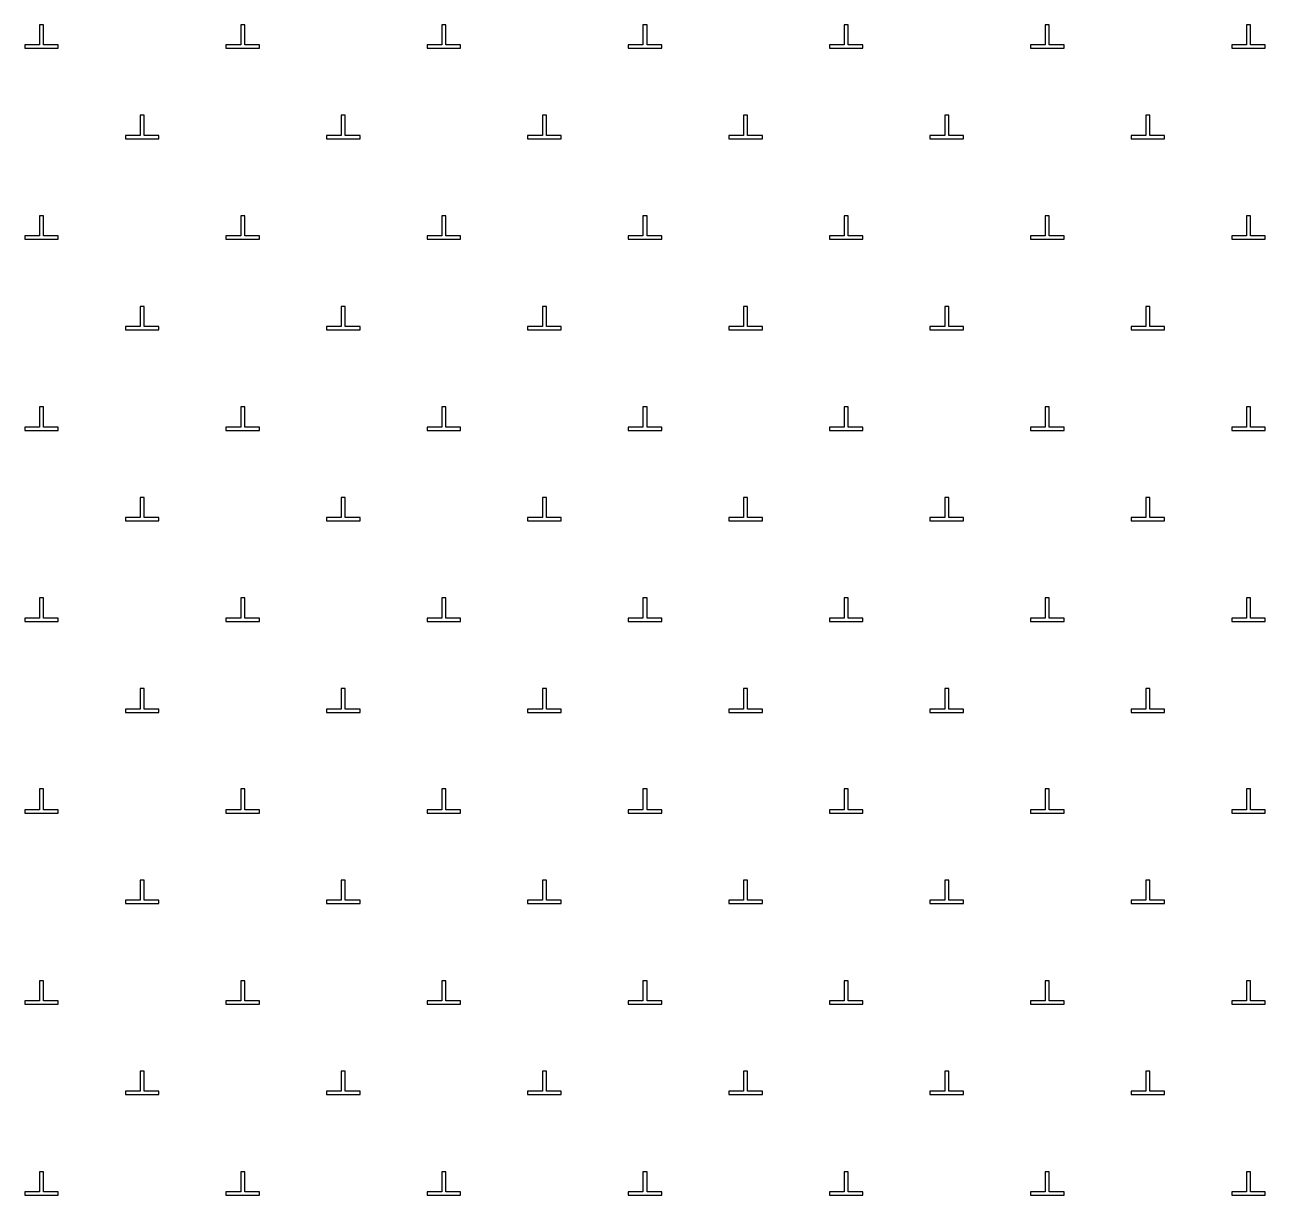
# Model space of a CAD drawing. Extents: x 550890 to 551618, y 1839259 to 1840146.
# Drawn here: x 551436.64 to 551455.14, y 1840022.89 to 1840040.35 of the extents above; entities that cross this region are included whole.
import ezdxf

# ---------------------------------------------------------------- set-up
doc = ezdxf.new("R2010")
doc.units = 0
doc.layers.add('Level 19', color=7, linetype='Continuous')

msp = doc.modelspace()

# ---------------------------------------------------------------- linework, layer by layer
at = {"layer": 'Level 19'}
for p, q in [((551436.92, 1840040.35), (551436.86, 1840040.35)), ((551436.86, 1840040.35), (551436.86, 1840040.05)), ((551436.92, 1840040.05), (551436.92, 1840040.35)), ((551439.92, 1840040.35), (551439.86, 1840040.35)), ((551439.86, 1840040.35), (551439.86, 1840040.05)), ((551439.92, 1840040.05), (551439.92, 1840040.35)), ((551442.92, 1840040.35), (551442.86, 1840040.35)), ((551442.86, 1840040.35), (551442.86, 1840040.05)), ((551442.92, 1840040.05), (551442.92, 1840040.35)), ((551445.92, 1840040.35), (551445.86, 1840040.35)), ((551445.86, 1840040.35), (551445.86, 1840040.05)), ((551445.92, 1840040.05), (551445.92, 1840040.35)), ((551448.92, 1840040.35), (551448.86, 1840040.35)), ((551448.86, 1840040.35), (551448.86, 1840040.05)), ((551448.92, 1840040.05), (551448.92, 1840040.35)), ((551451.92, 1840040.35), (551451.86, 1840040.35)), ((551451.86, 1840040.35), (551451.86, 1840040.05)), ((551451.92, 1840040.05), (551451.92, 1840040.35)), ((551454.92, 1840040.35), (551454.86, 1840040.35)), ((551454.86, 1840040.35), (551454.86, 1840040.05)), ((551454.92, 1840040.05), (551454.92, 1840040.35)), ((551436.86, 1840040.05), (551436.64, 1840040.05)), ((551436.64, 1840040.05), (551436.64, 1840040)), ((551436.64, 1840040), (551437.14, 1840040)), ((551437.14, 1840040.05), (551436.92, 1840040.05)), ((551437.14, 1840040), (551437.14, 1840040.05)), ((551439.86, 1840040.05), (551439.64, 1840040.05)), ((551439.64, 1840040.05), (551439.64, 1840040)), ((551439.64, 1840040), (551440.14, 1840040)), ((551440.14, 1840040.05), (551439.92, 1840040.05)), ((551440.14, 1840040), (551440.14, 1840040.05)), ((551442.86, 1840040.05), (551442.64, 1840040.05)), ((551442.64, 1840040.05), (551442.64, 1840040)), ((551442.64, 1840040), (551443.14, 1840040)), ((551443.14, 1840040.05), (551442.92, 1840040.05)), ((551443.14, 1840040), (551443.14, 1840040.05)), ((551445.86, 1840040.05), (551445.64, 1840040.05)), ((551445.64, 1840040.05), (551445.64, 1840040)), ((551445.64, 1840040), (551446.14, 1840040)), ((551446.14, 1840040.05), (551445.92, 1840040.05)), ((551446.14, 1840040), (551446.14, 1840040.05)), ((551448.86, 1840040.05), (551448.64, 1840040.05)), ((551448.64, 1840040.05), (551448.64, 1840040)), ((551448.64, 1840040), (551449.14, 1840040)), ((551449.14, 1840040.05), (551448.92, 1840040.05)), ((551449.14, 1840040), (551449.14, 1840040.05)), ((551451.86, 1840040.05), (551451.64, 1840040.05)), ((551451.64, 1840040.05), (551451.64, 1840040)), ((551451.64, 1840040), (551452.14, 1840040)), ((551452.14, 1840040.05), (551451.92, 1840040.05)), ((551452.14, 1840040), (551452.14, 1840040.05)), ((551454.86, 1840040.05), (551454.64, 1840040.05)), ((551454.64, 1840040.05), (551454.64, 1840040)), ((551454.64, 1840040), (551455.14, 1840040)), ((551455.14, 1840040.05), (551454.92, 1840040.05)), ((551455.14, 1840040), (551455.14, 1840040.05)), ((551438.42, 1840039), (551438.36, 1840039)), ((551438.36, 1840039), (551438.36, 1840038.7)), ((551438.42, 1840038.7), (551438.42, 1840039)), ((551441.42, 1840039), (551441.36, 1840039)), ((551441.36, 1840039), (551441.36, 1840038.7)), ((551441.42, 1840038.7), (551441.42, 1840039)), ((551444.42, 1840039), (551444.36, 1840039)), ((551444.36, 1840039), (551444.36, 1840038.7)), ((551444.42, 1840038.7), (551444.42, 1840039)), ((551447.42, 1840039), (551447.36, 1840039)), ((551447.36, 1840039), (551447.36, 1840038.7)), ((551447.42, 1840038.7), (551447.42, 1840039)), ((551450.42, 1840039), (551450.36, 1840039)), ((551450.36, 1840039), (551450.36, 1840038.7)), ((551450.42, 1840038.7), (551450.42, 1840039)), ((551453.42, 1840039), (551453.36, 1840039)), ((551453.36, 1840039), (551453.36, 1840038.7)), ((551453.42, 1840038.7), (551453.42, 1840039)), ((551438.36, 1840038.7), (551438.14, 1840038.7)), ((551438.14, 1840038.7), (551438.14, 1840038.65)), ((551438.64, 1840038.7), (551438.42, 1840038.7)), ((551438.64, 1840038.65), (551438.64, 1840038.7)), ((551441.36, 1840038.7), (551441.14, 1840038.7)), ((551441.14, 1840038.7), (551441.14, 1840038.65)), ((551441.64, 1840038.7), (551441.42, 1840038.7)), ((551441.64, 1840038.65), (551441.64, 1840038.7)), ((551444.36, 1840038.7), (551444.14, 1840038.7)), ((551444.14, 1840038.7), (551444.14, 1840038.65)), ((551444.64, 1840038.7), (551444.42, 1840038.7)), ((551444.64, 1840038.65), (551444.64, 1840038.7)), ((551447.36, 1840038.7), (551447.14, 1840038.7)), ((551447.14, 1840038.7), (551447.14, 1840038.65)), ((551447.64, 1840038.7), (551447.42, 1840038.7)), ((551447.64, 1840038.65), (551447.64, 1840038.7)), ((551450.36, 1840038.7), (551450.14, 1840038.7)), ((551450.14, 1840038.7), (551450.14, 1840038.65)), ((551450.64, 1840038.7), (551450.42, 1840038.7)), ((551450.64, 1840038.65), (551450.64, 1840038.7)), ((551453.36, 1840038.7), (551453.14, 1840038.7)), ((551453.14, 1840038.7), (551453.14, 1840038.65)), ((551453.64, 1840038.7), (551453.42, 1840038.7)), ((551453.64, 1840038.65), (551453.64, 1840038.7)), ((551438.14, 1840038.65), (551438.64, 1840038.65)), ((551441.14, 1840038.65), (551441.64, 1840038.65)), ((551444.14, 1840038.65), (551444.64, 1840038.65)), ((551447.14, 1840038.65), (551447.64, 1840038.65)), ((551450.14, 1840038.65), (551450.64, 1840038.65)), ((551453.14, 1840038.65), (551453.64, 1840038.65)), ((551436.92, 1840037.5), (551436.86, 1840037.5)), ((551436.86, 1840037.5), (551436.86, 1840037.2)), ((551436.92, 1840037.2), (551436.92, 1840037.5)), ((551439.92, 1840037.5), (551439.86, 1840037.5)), ((551439.86, 1840037.5), (551439.86, 1840037.2)), ((551439.92, 1840037.2), (551439.92, 1840037.5)), ((551442.92, 1840037.5), (551442.86, 1840037.5)), ((551442.86, 1840037.5), (551442.86, 1840037.2)), ((551442.92, 1840037.2), (551442.92, 1840037.5)), ((551445.92, 1840037.5), (551445.86, 1840037.5)), ((551445.86, 1840037.5), (551445.86, 1840037.2)), ((551445.92, 1840037.2), (551445.92, 1840037.5)), ((551448.92, 1840037.5), (551448.86, 1840037.5)), ((551448.86, 1840037.5), (551448.86, 1840037.2)), ((551448.92, 1840037.2), (551448.92, 1840037.5)), ((551451.92, 1840037.5), (551451.86, 1840037.5)), ((551451.86, 1840037.5), (551451.86, 1840037.2)), ((551451.92, 1840037.2), (551451.92, 1840037.5)), ((551454.92, 1840037.5), (551454.86, 1840037.5)), ((551454.86, 1840037.5), (551454.86, 1840037.2)), ((551454.92, 1840037.2), (551454.92, 1840037.5)), ((551436.86, 1840037.2), (551436.64, 1840037.2)), ((551436.64, 1840037.2), (551436.64, 1840037.15)), ((551437.14, 1840037.2), (551436.92, 1840037.2)), ((551437.14, 1840037.15), (551437.14, 1840037.2)), ((551439.86, 1840037.2), (551439.64, 1840037.2)), ((551439.64, 1840037.2), (551439.64, 1840037.15)), ((551440.14, 1840037.2), (551439.92, 1840037.2)), ((551440.14, 1840037.15), (551440.14, 1840037.2)), ((551442.86, 1840037.2), (551442.64, 1840037.2)), ((551442.64, 1840037.2), (551442.64, 1840037.15)), ((551443.14, 1840037.2), (551442.92, 1840037.2)), ((551443.14, 1840037.15), (551443.14, 1840037.2)), ((551445.86, 1840037.2), (551445.64, 1840037.2)), ((551445.64, 1840037.2), (551445.64, 1840037.15)), ((551446.14, 1840037.2), (551445.92, 1840037.2)), ((551446.14, 1840037.15), (551446.14, 1840037.2)), ((551448.86, 1840037.2), (551448.64, 1840037.2)), ((551448.64, 1840037.2), (551448.64, 1840037.15)), ((551449.14, 1840037.2), (551448.92, 1840037.2)), ((551449.14, 1840037.15), (551449.14, 1840037.2)), ((551451.86, 1840037.2), (551451.64, 1840037.2)), ((551451.64, 1840037.2), (551451.64, 1840037.15)), ((551452.14, 1840037.2), (551451.92, 1840037.2)), ((551452.14, 1840037.15), (551452.14, 1840037.2)), ((551454.86, 1840037.2), (551454.64, 1840037.2)), ((551454.64, 1840037.2), (551454.64, 1840037.15)), ((551455.14, 1840037.2), (551454.92, 1840037.2)), ((551455.14, 1840037.15), (551455.14, 1840037.2)), ((551436.64, 1840037.15), (551437.14, 1840037.15)), ((551439.64, 1840037.15), (551440.14, 1840037.15)), ((551442.64, 1840037.15), (551443.14, 1840037.15)), ((551445.64, 1840037.15), (551446.14, 1840037.15)), ((551448.64, 1840037.15), (551449.14, 1840037.15)), ((551451.64, 1840037.15), (551452.14, 1840037.15)), ((551454.64, 1840037.15), (551455.14, 1840037.15)), ((551438.42, 1840036.15), (551438.36, 1840036.15)), ((551438.36, 1840036.15), (551438.36, 1840035.85)), ((551438.42, 1840035.85), (551438.42, 1840036.15)), ((551441.42, 1840036.15), (551441.36, 1840036.15)), ((551441.36, 1840036.15), (551441.36, 1840035.85)), ((551441.42, 1840035.85), (551441.42, 1840036.15)), ((551444.42, 1840036.15), (551444.36, 1840036.15)), ((551444.36, 1840036.15), (551444.36, 1840035.85)), ((551444.42, 1840035.85), (551444.42, 1840036.15)), ((551447.42, 1840036.15), (551447.36, 1840036.15)), ((551447.36, 1840036.15), (551447.36, 1840035.85)), ((551447.42, 1840035.85), (551447.42, 1840036.15)), ((551450.42, 1840036.15), (551450.36, 1840036.15)), ((551450.36, 1840036.15), (551450.36, 1840035.85)), ((551450.42, 1840035.85), (551450.42, 1840036.15)), ((551453.42, 1840036.15), (551453.36, 1840036.15)), ((551453.36, 1840036.15), (551453.36, 1840035.85)), ((551453.42, 1840035.85), (551453.42, 1840036.15)), ((551438.36, 1840035.85), (551438.14, 1840035.85)), ((551438.14, 1840035.85), (551438.14, 1840035.8)), ((551438.14, 1840035.8), (551438.64, 1840035.8)), ((551438.64, 1840035.85), (551438.42, 1840035.85)), ((551438.64, 1840035.8), (551438.64, 1840035.85)), ((551441.36, 1840035.85), (551441.14, 1840035.85)), ((551441.14, 1840035.85), (551441.14, 1840035.8)), ((551441.14, 1840035.8), (551441.64, 1840035.8)), ((551441.64, 1840035.85), (551441.42, 1840035.85)), ((551441.64, 1840035.8), (551441.64, 1840035.85)), ((551444.36, 1840035.85), (551444.14, 1840035.85)), ((551444.14, 1840035.85), (551444.14, 1840035.8)), ((551444.14, 1840035.8), (551444.64, 1840035.8)), ((551444.64, 1840035.85), (551444.42, 1840035.85)), ((551444.64, 1840035.8), (551444.64, 1840035.85)), ((551447.36, 1840035.85), (551447.14, 1840035.85)), ((551447.14, 1840035.85), (551447.14, 1840035.8)), ((551447.14, 1840035.8), (551447.64, 1840035.8)), ((551447.64, 1840035.85), (551447.42, 1840035.85)), ((551447.64, 1840035.8), (551447.64, 1840035.85)), ((551450.36, 1840035.85), (551450.14, 1840035.85)), ((551450.14, 1840035.85), (551450.14, 1840035.8)), ((551450.14, 1840035.8), (551450.64, 1840035.8)), ((551450.64, 1840035.85), (551450.42, 1840035.85)), ((551450.64, 1840035.8), (551450.64, 1840035.85)), ((551453.36, 1840035.85), (551453.14, 1840035.85)), ((551453.14, 1840035.85), (551453.14, 1840035.8)), ((551453.14, 1840035.8), (551453.64, 1840035.8)), ((551453.64, 1840035.85), (551453.42, 1840035.85)), ((551453.64, 1840035.8), (551453.64, 1840035.85)), ((551436.92, 1840034.65), (551436.86, 1840034.65)), ((551436.86, 1840034.65), (551436.86, 1840034.35)), ((551436.92, 1840034.35), (551436.92, 1840034.65)), ((551439.92, 1840034.65), (551439.86, 1840034.65)), ((551439.86, 1840034.65), (551439.86, 1840034.35)), ((551439.92, 1840034.35), (551439.92, 1840034.65)), ((551442.92, 1840034.65), (551442.86, 1840034.65)), ((551442.86, 1840034.65), (551442.86, 1840034.35)), ((551442.92, 1840034.35), (551442.92, 1840034.65)), ((551445.92, 1840034.65), (551445.86, 1840034.65)), ((551445.86, 1840034.65), (551445.86, 1840034.35)), ((551445.92, 1840034.35), (551445.92, 1840034.65)), ((551448.92, 1840034.65), (551448.86, 1840034.65)), ((551448.86, 1840034.65), (551448.86, 1840034.35)), ((551448.92, 1840034.35), (551448.92, 1840034.65)), ((551451.92, 1840034.65), (551451.86, 1840034.65)), ((551451.86, 1840034.65), (551451.86, 1840034.35)), ((551451.92, 1840034.35), (551451.92, 1840034.65)), ((551454.92, 1840034.65), (551454.86, 1840034.65)), ((551454.86, 1840034.65), (551454.86, 1840034.35)), ((551454.92, 1840034.35), (551454.92, 1840034.65)), ((551436.86, 1840034.35), (551436.64, 1840034.35)), ((551436.64, 1840034.35), (551436.64, 1840034.3)), ((551436.64, 1840034.3), (551437.14, 1840034.3)), ((551437.14, 1840034.35), (551436.92, 1840034.35)), ((551437.14, 1840034.3), (551437.14, 1840034.35)), ((551439.86, 1840034.35), (551439.64, 1840034.35)), ((551439.64, 1840034.35), (551439.64, 1840034.3)), ((551439.64, 1840034.3), (551440.14, 1840034.3)), ((551440.14, 1840034.35), (551439.92, 1840034.35)), ((551440.14, 1840034.3), (551440.14, 1840034.35)), ((551442.86, 1840034.35), (551442.64, 1840034.35)), ((551442.64, 1840034.35), (551442.64, 1840034.3)), ((551442.64, 1840034.3), (551443.14, 1840034.3)), ((551443.14, 1840034.35), (551442.92, 1840034.35)), ((551443.14, 1840034.3), (551443.14, 1840034.35)), ((551445.86, 1840034.35), (551445.64, 1840034.35)), ((551445.64, 1840034.35), (551445.64, 1840034.3)), ((551445.64, 1840034.3), (551446.14, 1840034.3)), ((551446.14, 1840034.35), (551445.92, 1840034.35)), ((551446.14, 1840034.3), (551446.14, 1840034.35)), ((551448.86, 1840034.35), (551448.64, 1840034.35)), ((551448.64, 1840034.35), (551448.64, 1840034.3)), ((551448.64, 1840034.3), (551449.14, 1840034.3)), ((551449.14, 1840034.35), (551448.92, 1840034.35)), ((551449.14, 1840034.3), (551449.14, 1840034.35)), ((551451.86, 1840034.35), (551451.64, 1840034.35)), ((551451.64, 1840034.35), (551451.64, 1840034.3)), ((551451.64, 1840034.3), (551452.14, 1840034.3)), ((551452.14, 1840034.35), (551451.92, 1840034.35)), ((551452.14, 1840034.3), (551452.14, 1840034.35)), ((551454.86, 1840034.35), (551454.64, 1840034.35)), ((551454.64, 1840034.35), (551454.64, 1840034.3)), ((551454.64, 1840034.3), (551455.14, 1840034.3)), ((551455.14, 1840034.35), (551454.92, 1840034.35)), ((551455.14, 1840034.3), (551455.14, 1840034.35)), ((551438.42, 1840033.3), (551438.36, 1840033.3)), ((551438.36, 1840033.3), (551438.36, 1840033)), ((551438.42, 1840033), (551438.42, 1840033.3)), ((551441.42, 1840033.3), (551441.36, 1840033.3)), ((551441.36, 1840033.3), (551441.36, 1840033)), ((551441.42, 1840033), (551441.42, 1840033.3)), ((551444.42, 1840033.3), (551444.36, 1840033.3)), ((551444.36, 1840033.3), (551444.36, 1840033)), ((551444.42, 1840033), (551444.42, 1840033.3)), ((551447.42, 1840033.3), (551447.36, 1840033.3)), ((551447.36, 1840033.3), (551447.36, 1840033)), ((551447.42, 1840033), (551447.42, 1840033.3)), ((551450.42, 1840033.3), (551450.36, 1840033.3)), ((551450.36, 1840033.3), (551450.36, 1840033)), ((551450.42, 1840033), (551450.42, 1840033.3)), ((551453.42, 1840033.3), (551453.36, 1840033.3)), ((551453.36, 1840033.3), (551453.36, 1840033)), ((551453.42, 1840033), (551453.42, 1840033.3)), ((551438.36, 1840033), (551438.14, 1840033)), ((551438.14, 1840033), (551438.14, 1840032.95)), ((551438.14, 1840032.95), (551438.64, 1840032.95)), ((551438.64, 1840033), (551438.42, 1840033)), ((551438.64, 1840032.95), (551438.64, 1840033)), ((551441.36, 1840033), (551441.14, 1840033)), ((551441.14, 1840033), (551441.14, 1840032.95)), ((551441.14, 1840032.95), (551441.64, 1840032.95)), ((551441.64, 1840033), (551441.42, 1840033)), ((551441.64, 1840032.95), (551441.64, 1840033)), ((551444.36, 1840033), (551444.14, 1840033)), ((551444.14, 1840033), (551444.14, 1840032.95)), ((551444.14, 1840032.95), (551444.64, 1840032.95)), ((551444.64, 1840033), (551444.42, 1840033)), ((551444.64, 1840032.95), (551444.64, 1840033)), ((551447.36, 1840033), (551447.14, 1840033)), ((551447.14, 1840033), (551447.14, 1840032.95)), ((551447.14, 1840032.95), (551447.64, 1840032.95)), ((551447.64, 1840033), (551447.42, 1840033)), ((551447.64, 1840032.95), (551447.64, 1840033)), ((551450.36, 1840033), (551450.14, 1840033)), ((551450.14, 1840033), (551450.14, 1840032.95)), ((551450.14, 1840032.95), (551450.64, 1840032.95)), ((551450.64, 1840033), (551450.42, 1840033)), ((551450.64, 1840032.95), (551450.64, 1840033)), ((551453.36, 1840033), (551453.14, 1840033)), ((551453.14, 1840033), (551453.14, 1840032.95)), ((551453.14, 1840032.95), (551453.64, 1840032.95)), ((551453.64, 1840033), (551453.42, 1840033)), ((551453.64, 1840032.95), (551453.64, 1840033)), ((551436.92, 1840031.8), (551436.86, 1840031.8)), ((551436.86, 1840031.8), (551436.86, 1840031.5)), ((551436.92, 1840031.5), (551436.92, 1840031.8)), ((551439.92, 1840031.8), (551439.86, 1840031.8)), ((551439.86, 1840031.8), (551439.86, 1840031.5)), ((551439.92, 1840031.5), (551439.92, 1840031.8)), ((551442.92, 1840031.8), (551442.86, 1840031.8)), ((551442.86, 1840031.8), (551442.86, 1840031.5)), ((551442.92, 1840031.5), (551442.92, 1840031.8)), ((551445.92, 1840031.8), (551445.86, 1840031.8)), ((551445.86, 1840031.8), (551445.86, 1840031.5)), ((551445.92, 1840031.5), (551445.92, 1840031.8)), ((551448.92, 1840031.8), (551448.86, 1840031.8)), ((551448.86, 1840031.8), (551448.86, 1840031.5)), ((551448.92, 1840031.5), (551448.92, 1840031.8)), ((551451.92, 1840031.8), (551451.86, 1840031.8)), ((551451.86, 1840031.8), (551451.86, 1840031.5)), ((551451.92, 1840031.5), (551451.92, 1840031.8)), ((551454.92, 1840031.8), (551454.86, 1840031.8)), ((551454.86, 1840031.8), (551454.86, 1840031.5)), ((551454.92, 1840031.5), (551454.92, 1840031.8)), ((551436.86, 1840031.5), (551436.64, 1840031.5)), ((551436.64, 1840031.5), (551436.64, 1840031.45)), ((551437.14, 1840031.5), (551436.92, 1840031.5)), ((551437.14, 1840031.45), (551437.14, 1840031.5)), ((551439.86, 1840031.5), (551439.64, 1840031.5)), ((551439.64, 1840031.5), (551439.64, 1840031.45)), ((551440.14, 1840031.5), (551439.92, 1840031.5)), ((551440.14, 1840031.45), (551440.14, 1840031.5)), ((551442.86, 1840031.5), (551442.64, 1840031.5)), ((551442.64, 1840031.5), (551442.64, 1840031.45)), ((551443.14, 1840031.5), (551442.92, 1840031.5)), ((551443.14, 1840031.45), (551443.14, 1840031.5)), ((551445.86, 1840031.5), (551445.64, 1840031.5)), ((551445.64, 1840031.5), (551445.64, 1840031.45)), ((551446.14, 1840031.5), (551445.92, 1840031.5)), ((551446.14, 1840031.45), (551446.14, 1840031.5)), ((551448.86, 1840031.5), (551448.64, 1840031.5)), ((551448.64, 1840031.5), (551448.64, 1840031.45)), ((551449.14, 1840031.5), (551448.92, 1840031.5)), ((551449.14, 1840031.45), (551449.14, 1840031.5)), ((551451.86, 1840031.5), (551451.64, 1840031.5)), ((551451.64, 1840031.5), (551451.64, 1840031.45)), ((551452.14, 1840031.5), (551451.92, 1840031.5)), ((551452.14, 1840031.45), (551452.14, 1840031.5)), ((551454.86, 1840031.5), (551454.64, 1840031.5)), ((551454.64, 1840031.5), (551454.64, 1840031.45)), ((551455.14, 1840031.5), (551454.92, 1840031.5)), ((551455.14, 1840031.45), (551455.14, 1840031.5)), ((551436.64, 1840031.45), (551437.14, 1840031.45)), ((551439.64, 1840031.45), (551440.14, 1840031.45)), ((551442.64, 1840031.45), (551443.14, 1840031.45)), ((551445.64, 1840031.45), (551446.14, 1840031.45)), ((551448.64, 1840031.45), (551449.14, 1840031.45)), ((551451.64, 1840031.45), (551452.14, 1840031.45)), ((551454.64, 1840031.45), (551455.14, 1840031.45)), ((551438.42, 1840030.45), (551438.36, 1840030.45)), ((551438.36, 1840030.45), (551438.36, 1840030.14)), ((551438.42, 1840030.14), (551438.42, 1840030.45)), ((551441.42, 1840030.45), (551441.36, 1840030.45)), ((551441.36, 1840030.45), (551441.36, 1840030.14)), ((551441.42, 1840030.14), (551441.42, 1840030.45)), ((551444.42, 1840030.45), (551444.36, 1840030.45)), ((551444.36, 1840030.45), (551444.36, 1840030.14)), ((551444.42, 1840030.14), (551444.42, 1840030.45)), ((551447.42, 1840030.45), (551447.36, 1840030.45)), ((551447.36, 1840030.45), (551447.36, 1840030.14)), ((551447.42, 1840030.14), (551447.42, 1840030.45)), ((551450.42, 1840030.45), (551450.36, 1840030.45)), ((551450.36, 1840030.45), (551450.36, 1840030.14)), ((551450.42, 1840030.14), (551450.42, 1840030.45)), ((551453.42, 1840030.45), (551453.36, 1840030.45)), ((551453.36, 1840030.45), (551453.36, 1840030.14)), ((551453.42, 1840030.14), (551453.42, 1840030.45)), ((551438.36, 1840030.14), (551438.14, 1840030.14)), ((551438.14, 1840030.14), (551438.14, 1840030.09)), ((551438.14, 1840030.09), (551438.64, 1840030.09)), ((551438.64, 1840030.14), (551438.42, 1840030.14)), ((551438.64, 1840030.09), (551438.64, 1840030.14)), ((551441.36, 1840030.14), (551441.14, 1840030.14)), ((551441.14, 1840030.14), (551441.14, 1840030.09)), ((551441.14, 1840030.09), (551441.64, 1840030.09)), ((551441.64, 1840030.14), (551441.42, 1840030.14)), ((551441.64, 1840030.09), (551441.64, 1840030.14)), ((551444.36, 1840030.14), (551444.14, 1840030.14)), ((551444.14, 1840030.14), (551444.14, 1840030.09)), ((551444.14, 1840030.09), (551444.64, 1840030.09)), ((551444.64, 1840030.14), (551444.42, 1840030.14)), ((551444.64, 1840030.09), (551444.64, 1840030.14)), ((551447.36, 1840030.14), (551447.14, 1840030.14)), ((551447.14, 1840030.14), (551447.14, 1840030.09)), ((551447.14, 1840030.09), (551447.64, 1840030.09)), ((551447.64, 1840030.14), (551447.42, 1840030.14)), ((551447.64, 1840030.09), (551447.64, 1840030.14)), ((551450.36, 1840030.14), (551450.14, 1840030.14)), ((551450.14, 1840030.14), (551450.14, 1840030.09)), ((551450.14, 1840030.09), (551450.64, 1840030.09)), ((551450.64, 1840030.14), (551450.42, 1840030.14)), ((551450.64, 1840030.09), (551450.64, 1840030.14)), ((551453.36, 1840030.14), (551453.14, 1840030.14)), ((551453.14, 1840030.14), (551453.14, 1840030.09)), ((551453.14, 1840030.09), (551453.64, 1840030.09)), ((551453.64, 1840030.14), (551453.42, 1840030.14)), ((551453.64, 1840030.09), (551453.64, 1840030.14)), ((551436.92, 1840028.95), (551436.86, 1840028.95)), ((551436.86, 1840028.95), (551436.86, 1840028.64)), ((551436.92, 1840028.64), (551436.92, 1840028.95)), ((551439.92, 1840028.95), (551439.86, 1840028.95)), ((551439.86, 1840028.95), (551439.86, 1840028.64)), ((551439.92, 1840028.64), (551439.92, 1840028.95)), ((551442.92, 1840028.95), (551442.86, 1840028.95)), ((551442.86, 1840028.95), (551442.86, 1840028.64)), ((551442.92, 1840028.64), (551442.92, 1840028.95)), ((551445.92, 1840028.95), (551445.86, 1840028.95)), ((551445.86, 1840028.95), (551445.86, 1840028.64)), ((551445.92, 1840028.64), (551445.92, 1840028.95)), ((551448.92, 1840028.95), (551448.86, 1840028.95)), ((551448.86, 1840028.95), (551448.86, 1840028.64)), ((551448.92, 1840028.64), (551448.92, 1840028.95)), ((551451.92, 1840028.95), (551451.86, 1840028.95)), ((551451.86, 1840028.95), (551451.86, 1840028.64)), ((551451.92, 1840028.64), (551451.92, 1840028.95)), ((551454.92, 1840028.95), (551454.86, 1840028.95)), ((551454.86, 1840028.95), (551454.86, 1840028.64)), ((551454.92, 1840028.64), (551454.92, 1840028.95)), ((551436.86, 1840028.64), (551436.64, 1840028.64)), ((551436.64, 1840028.64), (551436.64, 1840028.59)), ((551436.64, 1840028.59), (551437.14, 1840028.59)), ((551437.14, 1840028.64), (551436.92, 1840028.64)), ((551437.14, 1840028.59), (551437.14, 1840028.64)), ((551439.86, 1840028.64), (551439.64, 1840028.64)), ((551439.64, 1840028.64), (551439.64, 1840028.59)), ((551439.64, 1840028.59), (551440.14, 1840028.59)), ((551440.14, 1840028.64), (551439.92, 1840028.64)), ((551440.14, 1840028.59), (551440.14, 1840028.64)), ((551442.86, 1840028.64), (551442.64, 1840028.64)), ((551442.64, 1840028.64), (551442.64, 1840028.59)), ((551442.64, 1840028.59), (551443.14, 1840028.59)), ((551443.14, 1840028.64), (551442.92, 1840028.64)), ((551443.14, 1840028.59), (551443.14, 1840028.64)), ((551445.86, 1840028.64), (551445.64, 1840028.64)), ((551445.64, 1840028.64), (551445.64, 1840028.59)), ((551445.64, 1840028.59), (551446.14, 1840028.59)), ((551446.14, 1840028.64), (551445.92, 1840028.64)), ((551446.14, 1840028.59), (551446.14, 1840028.64)), ((551448.86, 1840028.64), (551448.64, 1840028.64)), ((551448.64, 1840028.64), (551448.64, 1840028.59)), ((551448.64, 1840028.59), (551449.14, 1840028.59)), ((551449.14, 1840028.64), (551448.92, 1840028.64)), ((551449.14, 1840028.59), (551449.14, 1840028.64)), ((551451.86, 1840028.64), (551451.64, 1840028.64)), ((551451.64, 1840028.64), (551451.64, 1840028.59)), ((551451.64, 1840028.59), (551452.14, 1840028.59)), ((551452.14, 1840028.64), (551451.92, 1840028.64)), ((551452.14, 1840028.59), (551452.14, 1840028.64)), ((551454.86, 1840028.64), (551454.64, 1840028.64)), ((551454.64, 1840028.64), (551454.64, 1840028.59)), ((551454.64, 1840028.59), (551455.14, 1840028.59)), ((551455.14, 1840028.64), (551454.92, 1840028.64)), ((551455.14, 1840028.59), (551455.14, 1840028.64)), ((551438.42, 1840027.59), (551438.36, 1840027.59)), ((551438.36, 1840027.59), (551438.36, 1840027.29)), ((551438.42, 1840027.29), (551438.42, 1840027.59)), ((551441.42, 1840027.59), (551441.36, 1840027.59)), ((551441.36, 1840027.59), (551441.36, 1840027.29)), ((551441.42, 1840027.29), (551441.42, 1840027.59)), ((551444.42, 1840027.59), (551444.36, 1840027.59)), ((551444.36, 1840027.59), (551444.36, 1840027.29)), ((551444.42, 1840027.29), (551444.42, 1840027.59)), ((551447.42, 1840027.59), (551447.36, 1840027.59)), ((551447.36, 1840027.59), (551447.36, 1840027.29)), ((551447.42, 1840027.29), (551447.42, 1840027.59)), ((551450.42, 1840027.59), (551450.36, 1840027.59)), ((551450.36, 1840027.59), (551450.36, 1840027.29)), ((551450.42, 1840027.29), (551450.42, 1840027.59)), ((551453.42, 1840027.59), (551453.36, 1840027.59)), ((551453.36, 1840027.59), (551453.36, 1840027.29)), ((551453.42, 1840027.29), (551453.42, 1840027.59)), ((551438.36, 1840027.29), (551438.14, 1840027.29)), ((551438.14, 1840027.29), (551438.14, 1840027.24)), ((551438.14, 1840027.24), (551438.64, 1840027.24)), ((551438.64, 1840027.29), (551438.42, 1840027.29)), ((551438.64, 1840027.24), (551438.64, 1840027.29)), ((551441.36, 1840027.29), (551441.14, 1840027.29)), ((551441.14, 1840027.29), (551441.14, 1840027.24)), ((551441.14, 1840027.24), (551441.64, 1840027.24)), ((551441.64, 1840027.29), (551441.42, 1840027.29)), ((551441.64, 1840027.24), (551441.64, 1840027.29)), ((551444.36, 1840027.29), (551444.14, 1840027.29)), ((551444.14, 1840027.29), (551444.14, 1840027.24)), ((551444.14, 1840027.24), (551444.64, 1840027.24)), ((551444.64, 1840027.29), (551444.42, 1840027.29)), ((551444.64, 1840027.24), (551444.64, 1840027.29)), ((551447.36, 1840027.29), (551447.14, 1840027.29)), ((551447.14, 1840027.29), (551447.14, 1840027.24)), ((551447.14, 1840027.24), (551447.64, 1840027.24)), ((551447.64, 1840027.29), (551447.42, 1840027.29)), ((551447.64, 1840027.24), (551447.64, 1840027.29)), ((551450.36, 1840027.29), (551450.14, 1840027.29)), ((551450.14, 1840027.29), (551450.14, 1840027.24)), ((551450.14, 1840027.24), (551450.64, 1840027.24)), ((551450.64, 1840027.29), (551450.42, 1840027.29)), ((551450.64, 1840027.24), (551450.64, 1840027.29)), ((551453.36, 1840027.29), (551453.14, 1840027.29)), ((551453.14, 1840027.29), (551453.14, 1840027.24)), ((551453.14, 1840027.24), (551453.64, 1840027.24)), ((551453.64, 1840027.29), (551453.42, 1840027.29)), ((551453.64, 1840027.24), (551453.64, 1840027.29)), ((551436.92, 1840026.09), (551436.86, 1840026.09)), ((551436.86, 1840026.09), (551436.86, 1840025.79)), ((551436.92, 1840025.79), (551436.92, 1840026.09)), ((551439.92, 1840026.09), (551439.86, 1840026.09)), ((551439.86, 1840026.09), (551439.86, 1840025.79)), ((551439.92, 1840025.79), (551439.92, 1840026.09)), ((551442.92, 1840026.09), (551442.86, 1840026.09)), ((551442.86, 1840026.09), (551442.86, 1840025.79)), ((551442.92, 1840025.79), (551442.92, 1840026.09)), ((551445.92, 1840026.09), (551445.86, 1840026.09)), ((551445.86, 1840026.09), (551445.86, 1840025.79)), ((551445.92, 1840025.79), (551445.92, 1840026.09)), ((551448.92, 1840026.09), (551448.86, 1840026.09)), ((551448.86, 1840026.09), (551448.86, 1840025.79)), ((551448.92, 1840025.79), (551448.92, 1840026.09)), ((551451.92, 1840026.09), (551451.86, 1840026.09)), ((551451.86, 1840026.09), (551451.86, 1840025.79)), ((551451.92, 1840025.79), (551451.92, 1840026.09)), ((551454.92, 1840026.09), (551454.86, 1840026.09)), ((551454.86, 1840026.09), (551454.86, 1840025.79)), ((551454.92, 1840025.79), (551454.92, 1840026.09)), ((551436.86, 1840025.79), (551436.64, 1840025.79)), ((551436.64, 1840025.79), (551436.64, 1840025.74)), ((551436.64, 1840025.74), (551437.14, 1840025.74)), ((551437.14, 1840025.79), (551436.92, 1840025.79)), ((551437.14, 1840025.74), (551437.14, 1840025.79)), ((551439.86, 1840025.79), (551439.64, 1840025.79)), ((551439.64, 1840025.79), (551439.64, 1840025.74)), ((551439.64, 1840025.74), (551440.14, 1840025.74)), ((551440.14, 1840025.79), (551439.92, 1840025.79)), ((551440.14, 1840025.74), (551440.14, 1840025.79)), ((551442.86, 1840025.79), (551442.64, 1840025.79)), ((551442.64, 1840025.79), (551442.64, 1840025.74)), ((551442.64, 1840025.74), (551443.14, 1840025.74)), ((551443.14, 1840025.79), (551442.92, 1840025.79)), ((551443.14, 1840025.74), (551443.14, 1840025.79)), ((551445.86, 1840025.79), (551445.64, 1840025.79)), ((551445.64, 1840025.79), (551445.64, 1840025.74)), ((551445.64, 1840025.74), (551446.14, 1840025.74)), ((551446.14, 1840025.79), (551445.92, 1840025.79)), ((551446.14, 1840025.74), (551446.14, 1840025.79)), ((551448.86, 1840025.79), (551448.64, 1840025.79)), ((551448.64, 1840025.79), (551448.64, 1840025.74)), ((551448.64, 1840025.74), (551449.14, 1840025.74)), ((551449.14, 1840025.79), (551448.92, 1840025.79)), ((551449.14, 1840025.74), (551449.14, 1840025.79)), ((551451.86, 1840025.79), (551451.64, 1840025.79)), ((551451.64, 1840025.79), (551451.64, 1840025.74)), ((551451.64, 1840025.74), (551452.14, 1840025.74)), ((551452.14, 1840025.79), (551451.92, 1840025.79)), ((551452.14, 1840025.74), (551452.14, 1840025.79)), ((551454.86, 1840025.79), (551454.64, 1840025.79)), ((551454.64, 1840025.79), (551454.64, 1840025.74)), ((551454.64, 1840025.74), (551455.14, 1840025.74)), ((551455.14, 1840025.79), (551454.92, 1840025.79)), ((551455.14, 1840025.74), (551455.14, 1840025.79)), ((551438.42, 1840024.74), (551438.36, 1840024.74)), ((551438.36, 1840024.74), (551438.36, 1840024.44)), ((551438.42, 1840024.44), (551438.42, 1840024.74)), ((551441.42, 1840024.74), (551441.36, 1840024.74)), ((551441.36, 1840024.74), (551441.36, 1840024.44)), ((551441.42, 1840024.44), (551441.42, 1840024.74)), ((551444.42, 1840024.74), (551444.36, 1840024.74)), ((551444.36, 1840024.74), (551444.36, 1840024.44)), ((551444.42, 1840024.44), (551444.42, 1840024.74)), ((551447.42, 1840024.74), (551447.36, 1840024.74)), ((551447.36, 1840024.74), (551447.36, 1840024.44)), ((551447.42, 1840024.44), (551447.42, 1840024.74)), ((551450.42, 1840024.74), (551450.36, 1840024.74)), ((551450.36, 1840024.74), (551450.36, 1840024.44)), ((551450.42, 1840024.44), (551450.42, 1840024.74)), ((551453.42, 1840024.74), (551453.36, 1840024.74)), ((551453.36, 1840024.74), (551453.36, 1840024.44)), ((551453.42, 1840024.44), (551453.42, 1840024.74)), ((551438.36, 1840024.44), (551438.14, 1840024.44)), ((551438.14, 1840024.44), (551438.14, 1840024.39)), ((551438.64, 1840024.44), (551438.42, 1840024.44)), ((551438.64, 1840024.39), (551438.64, 1840024.44)), ((551441.36, 1840024.44), (551441.14, 1840024.44)), ((551441.14, 1840024.44), (551441.14, 1840024.39)), ((551441.64, 1840024.44), (551441.42, 1840024.44)), ((551441.64, 1840024.39), (551441.64, 1840024.44)), ((551444.36, 1840024.44), (551444.14, 1840024.44)), ((551444.14, 1840024.44), (551444.14, 1840024.39)), ((551444.64, 1840024.44), (551444.42, 1840024.44)), ((551444.64, 1840024.39), (551444.64, 1840024.44)), ((551447.36, 1840024.44), (551447.14, 1840024.44)), ((551447.14, 1840024.44), (551447.14, 1840024.39)), ((551447.64, 1840024.44), (551447.42, 1840024.44)), ((551447.64, 1840024.39), (551447.64, 1840024.44)), ((551450.36, 1840024.44), (551450.14, 1840024.44)), ((551450.14, 1840024.44), (551450.14, 1840024.39)), ((551450.64, 1840024.44), (551450.42, 1840024.44)), ((551450.64, 1840024.39), (551450.64, 1840024.44)), ((551453.36, 1840024.44), (551453.14, 1840024.44)), ((551453.14, 1840024.44), (551453.14, 1840024.39)), ((551453.64, 1840024.44), (551453.42, 1840024.44)), ((551453.64, 1840024.39), (551453.64, 1840024.44)), ((551438.14, 1840024.39), (551438.64, 1840024.39)), ((551441.14, 1840024.39), (551441.64, 1840024.39)), ((551444.14, 1840024.39), (551444.64, 1840024.39)), ((551447.14, 1840024.39), (551447.64, 1840024.39)), ((551450.14, 1840024.39), (551450.64, 1840024.39)), ((551453.14, 1840024.39), (551453.64, 1840024.39)), ((551436.92, 1840023.24), (551436.86, 1840023.24)), ((551436.86, 1840023.24), (551436.86, 1840022.94)), ((551436.92, 1840022.94), (551436.92, 1840023.24)), ((551439.92, 1840023.24), (551439.86, 1840023.24)), ((551439.86, 1840023.24), (551439.86, 1840022.94)), ((551439.92, 1840022.94), (551439.92, 1840023.24)), ((551442.92, 1840023.24), (551442.86, 1840023.24)), ((551442.86, 1840023.24), (551442.86, 1840022.94)), ((551442.92, 1840022.94), (551442.92, 1840023.24)), ((551445.92, 1840023.24), (551445.86, 1840023.24)), ((551445.86, 1840023.24), (551445.86, 1840022.94)), ((551445.92, 1840022.94), (551445.92, 1840023.24)), ((551448.92, 1840023.24), (551448.86, 1840023.24)), ((551448.86, 1840023.24), (551448.86, 1840022.94)), ((551448.92, 1840022.94), (551448.92, 1840023.24)), ((551451.92, 1840023.24), (551451.86, 1840023.24)), ((551451.86, 1840023.24), (551451.86, 1840022.94)), ((551451.92, 1840022.94), (551451.92, 1840023.24)), ((551454.92, 1840023.24), (551454.86, 1840023.24)), ((551454.86, 1840023.24), (551454.86, 1840022.94)), ((551454.92, 1840022.94), (551454.92, 1840023.24)), ((551436.86, 1840022.94), (551436.64, 1840022.94)), ((551436.64, 1840022.94), (551436.64, 1840022.89)), ((551436.64, 1840022.89), (551437.14, 1840022.89)), ((551437.14, 1840022.94), (551436.92, 1840022.94)), ((551437.14, 1840022.89), (551437.14, 1840022.94)), ((551439.86, 1840022.94), (551439.64, 1840022.94)), ((551439.64, 1840022.94), (551439.64, 1840022.89)), ((551439.64, 1840022.89), (551440.14, 1840022.89)), ((551440.14, 1840022.94), (551439.92, 1840022.94)), ((551440.14, 1840022.89), (551440.14, 1840022.94)), ((551442.86, 1840022.94), (551442.64, 1840022.94)), ((551442.64, 1840022.94), (551442.64, 1840022.89)), ((551442.64, 1840022.89), (551443.14, 1840022.89)), ((551443.14, 1840022.94), (551442.92, 1840022.94)), ((551443.14, 1840022.89), (551443.14, 1840022.94)), ((551445.86, 1840022.94), (551445.64, 1840022.94)), ((551445.64, 1840022.94), (551445.64, 1840022.89)), ((551445.64, 1840022.89), (551446.14, 1840022.89)), ((551446.14, 1840022.94), (551445.92, 1840022.94)), ((551446.14, 1840022.89), (551446.14, 1840022.94)), ((551448.86, 1840022.94), (551448.64, 1840022.94)), ((551448.64, 1840022.94), (551448.64, 1840022.89)), ((551448.64, 1840022.89), (551449.14, 1840022.89)), ((551449.14, 1840022.94), (551448.92, 1840022.94)), ((551449.14, 1840022.89), (551449.14, 1840022.94)), ((551451.86, 1840022.94), (551451.64, 1840022.94)), ((551451.64, 1840022.94), (551451.64, 1840022.89)), ((551451.64, 1840022.89), (551452.14, 1840022.89)), ((551452.14, 1840022.94), (551451.92, 1840022.94)), ((551452.14, 1840022.89), (551452.14, 1840022.94)), ((551454.86, 1840022.94), (551454.64, 1840022.94)), ((551454.64, 1840022.94), (551454.64, 1840022.89)), ((551454.64, 1840022.89), (551455.14, 1840022.89)), ((551455.14, 1840022.94), (551454.92, 1840022.94)), ((551455.14, 1840022.89), (551455.14, 1840022.94))]:
    msp.add_line(p, q, dxfattribs=at)

doc.saveas('drawing.dxf')
